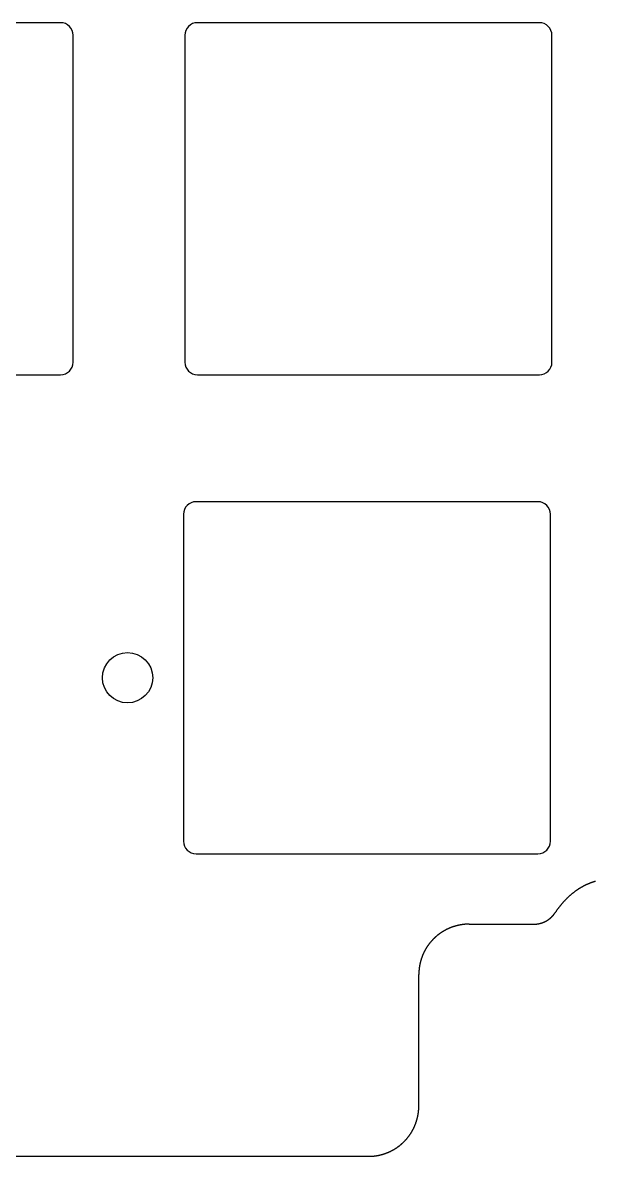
# Model space of a CAD drawing. Header units: millimetres. Extents: x -10 to 277, y -95 to 18.
# Drawn here: x 200.62 to 223.4, y -95.23 to -50.15 of the extents above; entities that cross this region are included whole.
import ezdxf

# ---------------------------------------------------------------- set-up
doc = ezdxf.new("R2010")
doc.units = ezdxf.units.MM
doc.header["$MEASUREMENT"] = 0
doc.layers.get('0').update_dxf_attribs({"linetype": 'CONTINUOUS'})
doc.layers.add('Edge.Cuts', color=53, linetype='CONTINUOUS')

msp = doc.modelspace()

# ---------------------------------------------------------------- linework, layer by layer
msp.add_lwpolyline([(207.0125, -69.6975), (207.0125, -82.6975, 0.414212391), (207.5125, -83.1975), (221.1125, -83.1975, 0.414213562), (221.6125, -82.6975), (221.6125, -69.6975, 0.414213562), (221.1125, -69.1975), (207.5125, -69.1975, 0.414212391)], format="xyb", close=True)
msp.add_circle((204.7875, -76.1975), 1)
at = {"layer": 'Edge.Cuts', "linetype": 'Continuous'}
for p, q in [((202.121416, -50.15), (188.521416, -50.15)), ((221.171416, -50.15), (207.571416, -50.15)), ((202.621416, -63.65), (202.621416, -50.65)), ((207.071416, -50.65), (207.071416, -63.65)), ((221.671416, -63.65), (221.671416, -50.65)), ((188.521416, -64.15), (202.121416, -64.15)), ((207.571416, -64.15), (221.171416, -64.15)), ((222.525587, -84.742725), (222.513581, -84.752144)), ((222.537614, -84.73339), (222.525587, -84.742725)), ((222.549662, -84.72414), (222.537614, -84.73339)), ((222.561731, -84.714975), (222.549662, -84.72414)), ((222.573819, -84.705896), (222.561731, -84.714975)), ((222.585928, -84.696901), (222.573819, -84.705896)), ((222.598056, -84.687991), (222.585928, -84.696901)), ((222.610203, -84.679166), (222.598056, -84.687991)), ((222.622369, -84.670425), (222.610203, -84.679166)), ((222.634555, -84.66177), (222.622369, -84.670425)), ((222.646759, -84.653199), (222.634555, -84.66177)), ((222.658981, -84.644713), (222.646759, -84.653199)), ((222.671221, -84.636312), (222.658981, -84.644713)), ((222.683478, -84.627996), (222.671221, -84.636312)), ((222.695754, -84.619764), (222.683478, -84.627996)), ((222.708046, -84.611617), (222.695754, -84.619764)), ((222.720355, -84.603554), (222.708046, -84.611617)), ((222.732681, -84.595576), (222.720355, -84.603554)), ((222.745024, -84.587683), (222.732681, -84.595576)), ((222.757382, -84.579873), (222.745024, -84.587683)), ((222.769757, -84.572149), (222.757382, -84.579873)), ((222.782147, -84.564508), (222.769757, -84.572149)), ((222.794553, -84.556952), (222.782147, -84.564508)), ((222.806973, -84.549481), (222.794553, -84.556952)), ((222.819409, -84.542093), (222.806973, -84.549481)), ((222.831859, -84.53479), (222.819409, -84.542093)), ((222.844324, -84.527571), (222.831859, -84.53479)), ((222.856803, -84.520436), (222.844324, -84.527571)), ((222.869295, -84.513385), (222.856803, -84.520436)), ((222.881802, -84.506417), (222.869295, -84.513385)), ((222.894322, -84.499534), (222.881802, -84.506417)), ((222.906855, -84.492735), (222.894322, -84.499534)), ((222.919401, -84.486019), (222.906855, -84.492735)), ((222.93196, -84.479388), (222.919401, -84.486019)), ((222.944532, -84.472839), (222.93196, -84.479388)), ((222.957116, -84.466375), (222.944532, -84.472839)), ((222.969712, -84.459994), (222.957116, -84.466375)), ((222.98232, -84.453696), (222.969712, -84.459994)), ((222.99494, -84.447482), (222.98232, -84.453696)), ((223.007571, -84.441352), (222.99494, -84.447482)), ((223.020213, -84.435304), (223.007571, -84.441352)), ((223.032867, -84.42934), (223.020213, -84.435304)), ((223.045531, -84.423459), (223.032867, -84.42934)), ((223.058206, -84.417662), (223.045531, -84.423459)), ((223.070891, -84.411947), (223.058206, -84.417662)), ((223.083587, -84.406315), (223.070891, -84.411947)), ((223.096292, -84.400766), (223.083587, -84.406315)), ((223.109008, -84.3953), (223.096292, -84.400766)), ((223.121733, -84.389917), (223.109008, -84.3953)), ((223.134468, -84.384617), (223.121733, -84.389917)), ((223.147212, -84.379399), (223.134468, -84.384617)), ((223.159965, -84.374264), (223.147212, -84.379399)), ((223.172726, -84.369211), (223.159965, -84.374264)), ((223.185497, -84.364241), (223.172726, -84.369211)), ((223.198276, -84.359353), (223.185497, -84.364241)), ((223.211064, -84.354548), (223.198276, -84.359353)), ((223.223859, -84.349825), (223.211064, -84.354548)), ((223.236663, -84.345184), (223.223859, -84.349825)), ((223.249474, -84.340625), (223.236663, -84.345184)), ((223.262293, -84.336148), (223.249474, -84.340625)), ((223.27512, -84.331753), (223.262293, -84.336148)), ((223.287954, -84.327441), (223.27512, -84.331753)), ((223.300795, -84.32321), (223.287954, -84.327441)), ((223.313643, -84.319061), (223.300795, -84.32321)), ((223.326498, -84.314993), (223.313643, -84.319061)), ((223.33936, -84.311007), (223.326498, -84.314993)), ((223.352228, -84.307103), (223.33936, -84.311007)), ((223.365102, -84.303281), (223.352228, -84.307103)), ((223.377983, -84.29954), (223.365102, -84.303281)), ((223.39087, -84.29588), (223.377983, -84.29954)), ((223.403763, -84.292302), (223.39087, -84.29588)), ((222.064967, -85.185723), (222.054053, -85.19853)), ((222.075914, -85.173), (222.064967, -85.185723)), ((222.086895, -85.160361), (222.075914, -85.173)), ((222.097909, -85.147806), (222.086895, -85.160361)), ((222.108955, -85.135335), (222.097909, -85.147806)), ((222.120034, -85.122948), (222.108955, -85.135335)), ((222.131144, -85.110645), (222.120034, -85.122948)), ((222.142286, -85.098426), (222.131144, -85.110645)), ((222.153459, -85.086292), (222.142286, -85.098426)), ((222.164663, -85.074242), (222.153459, -85.086292)), ((222.175897, -85.062276), (222.164663, -85.074242)), ((222.187162, -85.050395), (222.175897, -85.062276)), ((222.198457, -85.038598), (222.187162, -85.050395)), ((222.209782, -85.026886), (222.198457, -85.038598)), ((222.221135, -85.015258), (222.209782, -85.026886)), ((222.232518, -85.003715), (222.221135, -85.015258)), ((222.243929, -84.992256), (222.232518, -85.003715)), ((222.255369, -84.980883), (222.243929, -84.992256)), ((222.266837, -84.969594), (222.255369, -84.980883)), ((222.278332, -84.95839), (222.266837, -84.969594)), ((222.289855, -84.94727), (222.278332, -84.95839)), ((222.301405, -84.936236), (222.289855, -84.94727)), ((222.312982, -84.925286), (222.301405, -84.936236)), ((222.324585, -84.914421), (222.312982, -84.925286)), ((222.336214, -84.903642), (222.324585, -84.914421)), ((222.347869, -84.892947), (222.336214, -84.903642)), ((222.35955, -84.882337), (222.347869, -84.892947)), ((222.371255, -84.871812), (222.35955, -84.882337)), ((222.382986, -84.861372), (222.371255, -84.871812)), ((222.394741, -84.851017), (222.382986, -84.861372)), ((222.406521, -84.840747), (222.394741, -84.851017)), ((222.418325, -84.830562), (222.406521, -84.840747)), ((222.430152, -84.820462), (222.418325, -84.830562)), ((222.442003, -84.810448), (222.430152, -84.820462)), ((222.453876, -84.800518), (222.442003, -84.810448)), ((222.465773, -84.790673), (222.453876, -84.800518)), ((222.477692, -84.780913), (222.465773, -84.790673)), ((222.489633, -84.771239), (222.477692, -84.780913)), ((222.501596, -84.761649), (222.489633, -84.771239)), ((222.513581, -84.752144), (222.501596, -84.761649)), ((221.718377, -85.644781), (221.721277, -85.641377)), ((221.721277, -85.641377), (221.724161, -85.63796)), ((221.724161, -85.63796), (221.72703, -85.634529)), ((221.72703, -85.634529), (221.729884, -85.631086)), ((221.729884, -85.631086), (221.732723, -85.627629)), ((221.732723, -85.627629), (221.735545, -85.624161)), ((221.735545, -85.624161), (221.738353, -85.620679)), ((221.738353, -85.620679), (221.741145, -85.617185)), ((221.741145, -85.617185), (221.743922, -85.613677)), ((221.743922, -85.613677), (221.746683, -85.610158)), ((221.746683, -85.610158), (221.749429, -85.606625)), ((221.749429, -85.606625), (221.752159, -85.603081)), ((221.752159, -85.603081), (221.754874, -85.599523)), ((221.754874, -85.599523), (221.757572, -85.595954)), ((221.757572, -85.595954), (221.760255, -85.592371)), ((221.760255, -85.592371), (221.762921, -85.588778)), ((221.762921, -85.588778), (221.765573, -85.58517)), ((221.765573, -85.58517), (221.768208, -85.581553)), ((221.768208, -85.581553), (221.770827, -85.577921)), ((221.770827, -85.577921), (221.77343, -85.574279)), ((221.77343, -85.574279), (221.776018, -85.570624)), ((221.776018, -85.570624), (221.778588, -85.566958)), ((221.778588, -85.566958), (221.781144, -85.563278)), ((221.781144, -85.563278), (221.783682, -85.559589)), ((221.783682, -85.559589), (221.786205, -85.555886)), ((221.786205, -85.555886), (221.7909, -85.5489)), ((221.793067, -85.545649), (221.7909, -85.5489)), ((221.803035, -85.53078), (221.793067, -85.545649)), ((221.813045, -85.515992), (221.803035, -85.53078)), ((221.823096, -85.501285), (221.813045, -85.515992)), ((221.833189, -85.48666), (221.823096, -85.501285)), ((221.843322, -85.472116), (221.833189, -85.48666)), ((221.853496, -85.457654), (221.843322, -85.472116)), ((221.86371, -85.443273), (221.853496, -85.457654)), ((221.873964, -85.428974), (221.86371, -85.443273)), ((221.884258, -85.414758), (221.873964, -85.428974)), ((221.89459, -85.400623), (221.884258, -85.414758)), ((221.904962, -85.386571), (221.89459, -85.400623)), ((221.915372, -85.3726), (221.904962, -85.386571)), ((221.92582, -85.358713), (221.915372, -85.3726)), ((221.936306, -85.344908), (221.92582, -85.358713)), ((221.946829, -85.331185), (221.936306, -85.344908)), ((221.95739, -85.317546), (221.946829, -85.331185)), ((221.967987, -85.303989), (221.95739, -85.317546)), ((221.978621, -85.290515), (221.967987, -85.303989)), ((221.989291, -85.277124), (221.978621, -85.290515)), ((221.999997, -85.263817), (221.989291, -85.277124)), ((222.010738, -85.250592), (221.999997, -85.263817)), ((222.021515, -85.237451), (222.010738, -85.250592)), ((222.032327, -85.224394), (222.021515, -85.237451)), ((222.043173, -85.21142), (222.032327, -85.224394)), ((222.054053, -85.19853), (222.043173, -85.21142)), ((217.753181, -86.093725), (217.741171, -86.097696)), ((217.765215, -86.089829), (217.753181, -86.093725)), ((217.777274, -86.08601), (217.765215, -86.089829)), ((217.789356, -86.082268), (217.777274, -86.08601)), ((217.801462, -86.078602), (217.789356, -86.082268)), ((217.81359, -86.075013), (217.801462, -86.078602)), ((217.825741, -86.0715), (217.81359, -86.075013)), ((217.837913, -86.068065), (217.825741, -86.0715)), ((217.850106, -86.064706), (217.837913, -86.068065)), ((217.86232, -86.061425), (217.850106, -86.064706)), ((217.874554, -86.058221), (217.86232, -86.061425)), ((217.886809, -86.055095), (217.874554, -86.058221)), ((217.899082, -86.052047), (217.886809, -86.055095)), ((217.911374, -86.049076), (217.899082, -86.052047)), ((217.923684, -86.046183), (217.911374, -86.049076)), ((217.936012, -86.043368), (217.923684, -86.046183)), ((217.948358, -86.040631), (217.936012, -86.043368)), ((217.96072, -86.037972), (217.948358, -86.040631)), ((217.973098, -86.035392), (217.96072, -86.037972)), ((217.985493, -86.03289), (217.973098, -86.035392)), ((217.997902, -86.030466), (217.985493, -86.03289)), ((218.010327, -86.028121), (217.997902, -86.030466)), ((218.022766, -86.025855), (218.010327, -86.028121)), ((218.035219, -86.023667), (218.022766, -86.025855)), ((218.047685, -86.021559), (218.035219, -86.023667)), ((218.060164, -86.019529), (218.047685, -86.021559)), ((218.072656, -86.017578), (218.060164, -86.019529)), ((218.08516, -86.015706), (218.072656, -86.017578)), ((218.097675, -86.013914), (218.08516, -86.015706)), ((218.110202, -86.0122), (218.097675, -86.013914)), ((218.122739, -86.010566), (218.110202, -86.0122)), ((218.135286, -86.009011), (218.122739, -86.010566)), ((218.147843, -86.007536), (218.135286, -86.009011)), ((218.160408, -86.00614), (218.147843, -86.007536)), ((218.172983, -86.004823), (218.160408, -86.00614)), ((218.185566, -86.003586), (218.172983, -86.004823)), ((218.198157, -86.002429), (218.185566, -86.003586)), ((218.210755, -86.001351), (218.198157, -86.002429)), ((218.22336, -86.000353), (218.210755, -86.001351)), ((218.235972, -85.999434), (218.22336, -86.000353)), ((218.24859, -85.998596), (218.235972, -85.999434)), ((218.261213, -85.997837), (218.24859, -85.998596)), ((218.273841, -85.997158), (218.261213, -85.997837)), ((218.286474, -85.996558), (218.273841, -85.997158)), ((218.299111, -85.996039), (218.286474, -85.996558)), ((218.311752, -85.995599), (218.299111, -85.996039)), ((218.324397, -85.99524), (218.311752, -85.995599)), ((218.337044, -85.99496), (218.324397, -85.99524)), ((218.349694, -85.99476), (218.337044, -85.99496)), ((218.362346, -85.99464), (218.349694, -85.99476)), ((218.375, -85.9946), (218.362346, -85.99464)), ((218.375, -85.9946), (220.9585, -85.9946)), ((220.9585, -85.9946), (220.967456, -85.99456)), ((220.967456, -85.99456), (220.976409, -85.99444)), ((220.976409, -85.99444), (220.985358, -85.99424)), ((220.985358, -85.99424), (220.994303, -85.993961)), ((220.994303, -85.993961), (221.003244, -85.993601)), ((221.003244, -85.993601), (221.01218, -85.993162)), ((221.01218, -85.993162), (221.021109, -85.992643)), ((221.021109, -85.992643), (221.030033, -85.992045)), ((221.030033, -85.992045), (221.038949, -85.991366)), ((221.038949, -85.991366), (221.047858, -85.990609)), ((221.047858, -85.990609), (221.056759, -85.989771)), ((221.056759, -85.989771), (221.065652, -85.988854)), ((221.065652, -85.988854), (221.074535, -85.987858)), ((221.074535, -85.987858), (221.083408, -85.986783)), ((221.083408, -85.986783), (221.092271, -85.985628)), ((221.092271, -85.985628), (221.101122, -85.984394)), ((221.101122, -85.984394), (221.109962, -85.983081)), ((221.109962, -85.983081), (221.11879, -85.981689)), ((221.11879, -85.981689), (221.127605, -85.980218)), ((221.127605, -85.980218), (221.136406, -85.978668)), ((221.136406, -85.978668), (221.145193, -85.977039)), ((221.145193, -85.977039), (221.153965, -85.975332)), ((221.153965, -85.975332), (221.162722, -85.973547)), ((221.162722, -85.973547), (221.171463, -85.971683)), ((221.171463, -85.971683), (221.180187, -85.969741)), ((221.180187, -85.969741), (221.188893, -85.967721)), ((221.188893, -85.967721), (221.197581, -85.965624)), ((221.197581, -85.965624), (221.206251, -85.963448)), ((221.206251, -85.963448), (221.214901, -85.961195)), ((221.214901, -85.961195), (221.223531, -85.958865)), ((221.223531, -85.958865), (221.23214, -85.956457)), ((221.23214, -85.956457), (221.240728, -85.953972)), ((221.240728, -85.953972), (221.249294, -85.95141)), ((221.249294, -85.95141), (221.257837, -85.948772)), ((221.257837, -85.948772), (221.266356, -85.946058)), ((221.266356, -85.946058), (221.274852, -85.943267)), ((221.274852, -85.943267), (221.283322, -85.9404)), ((221.283322, -85.9404), (221.291767, -85.937457)), ((221.291767, -85.937457), (221.300186, -85.934439)), ((221.300186, -85.934439), (221.308578, -85.931345)), ((221.308578, -85.931345), (221.316943, -85.928176)), ((221.316943, -85.928176), (221.325279, -85.924933)), ((221.325279, -85.924933), (221.333586, -85.921615)), ((221.333586, -85.921615), (221.341864, -85.918222)), ((221.341864, -85.918222), (221.350111, -85.914756)), ((221.350111, -85.914756), (221.358328, -85.911216)), ((221.358328, -85.911216), (221.366513, -85.907602)), ((221.366513, -85.907602), (221.374665, -85.903915)), ((221.374665, -85.903915), (221.382785, -85.900156)), ((221.382785, -85.900156), (221.390871, -85.896323)), ((221.390871, -85.896323), (221.398922, -85.892419)), ((221.398922, -85.892419), (221.406938, -85.888443)), ((221.406938, -85.888443), (221.414919, -85.884395)), ((221.414919, -85.884395), (221.422863, -85.880275)), ((221.422863, -85.880275), (221.430771, -85.876085)), ((221.430771, -85.876085), (221.43471, -85.873964)), ((221.43471, -85.873964), (221.43864, -85.871825)), ((221.43864, -85.871825), (221.442561, -85.869668)), ((221.442561, -85.869668), (221.446471, -85.867494)), ((221.446471, -85.867494), (221.450372, -85.865302)), ((221.450372, -85.865302), (221.454264, -85.863093)), ((221.454264, -85.863093), (221.458145, -85.860867)), ((221.458145, -85.860867), (221.462016, -85.858623)), ((221.462016, -85.858623), (221.465877, -85.856362)), ((221.465877, -85.856362), (221.469728, -85.854084)), ((221.469728, -85.854084), (221.473569, -85.851789)), ((221.473569, -85.851789), (221.477399, -85.849476)), ((221.477399, -85.849476), (221.481219, -85.847146)), ((221.481219, -85.847146), (221.485029, -85.8448)), ((221.485029, -85.8448), (221.488828, -85.842436)), ((221.488828, -85.842436), (221.492616, -85.840055)), ((221.492616, -85.840055), (221.496394, -85.837658)), ((221.496394, -85.837658), (221.500161, -85.835244)), ((221.500161, -85.835244), (221.503917, -85.832813)), ((221.503917, -85.832813), (221.507662, -85.830365)), ((221.507662, -85.830365), (221.511395, -85.8279)), ((221.511395, -85.8279), (221.515118, -85.825419)), ((221.515118, -85.825419), (221.51883, -85.822921)), ((221.51883, -85.822921), (221.522531, -85.820407)), ((221.522531, -85.820407), (221.526219, -85.817876)), ((221.526219, -85.817876), (221.529897, -85.815329)), ((221.529897, -85.815329), (221.533563, -85.812766)), ((221.533563, -85.812766), (221.537218, -85.810185)), ((221.537218, -85.810185), (221.540861, -85.807589)), ((221.540861, -85.807589), (221.544492, -85.804977)), ((221.544492, -85.804977), (221.548111, -85.802349)), ((221.548111, -85.802349), (221.551719, -85.799704)), ((221.551719, -85.799704), (221.555315, -85.797043)), ((221.555315, -85.797043), (221.558898, -85.794366)), ((221.558898, -85.794366), (221.56247, -85.791674)), ((221.56247, -85.791674), (221.566029, -85.788965)), ((221.566029, -85.788965), (221.569576, -85.786241)), ((221.569576, -85.786241), (221.573111, -85.7835)), ((221.573111, -85.7835), (221.576634, -85.780745)), ((221.576634, -85.780745), (221.580144, -85.777973)), ((221.580144, -85.777973), (221.583641, -85.775186)), ((221.583641, -85.775186), (221.587127, -85.772383)), ((221.587127, -85.772383), (221.590599, -85.769565)), ((221.590599, -85.769565), (221.594058, -85.766731)), ((221.594058, -85.766731), (221.597505, -85.763882)), ((221.597505, -85.763882), (221.600939, -85.761018)), ((221.600939, -85.761018), (221.60436, -85.758138)), ((221.60436, -85.758138), (221.607768, -85.755243)), ((221.607768, -85.755243), (221.611163, -85.752333)), ((221.611163, -85.752333), (221.614545, -85.749408)), ((221.614545, -85.749408), (221.617914, -85.746468)), ((221.617914, -85.746468), (221.621269, -85.743512)), ((221.621269, -85.743512), (221.624611, -85.740542)), ((221.624611, -85.740542), (221.62794, -85.737557)), ((221.62794, -85.737557), (221.631255, -85.734558)), ((221.631255, -85.734558), (221.634557, -85.731542)), ((221.634557, -85.731542), (221.637845, -85.728514)), ((221.637845, -85.728514), (221.64112, -85.725469)), ((221.64112, -85.725469), (221.64438, -85.722411)), ((221.64438, -85.722411), (221.647628, -85.719338)), ((221.647628, -85.719338), (221.650861, -85.71625)), ((221.650861, -85.71625), (221.654081, -85.713148)), ((221.654081, -85.713148), (221.657286, -85.710032)), ((221.657286, -85.710032), (221.660478, -85.706901)), ((221.660478, -85.706901), (221.663654, -85.703757)), ((221.663654, -85.703757), (221.666818, -85.700597)), ((221.666818, -85.700597), (221.669967, -85.697424)), ((221.669967, -85.697424), (221.673102, -85.694237)), ((221.673102, -85.694237), (221.676222, -85.691036)), ((221.676222, -85.691036), (221.679329, -85.68782)), ((221.679329, -85.68782), (221.68242, -85.684592)), ((221.68242, -85.684592), (221.685498, -85.681348)), ((221.685498, -85.681348), (221.68856, -85.678092)), ((221.68856, -85.678092), (221.691609, -85.674821)), ((221.691609, -85.674821), (221.694642, -85.671538)), ((221.694642, -85.671538), (221.697661, -85.66824)), ((221.697661, -85.66824), (221.700665, -85.664929)), ((221.700665, -85.664929), (221.703655, -85.661604)), ((221.703655, -85.661604), (221.706629, -85.658267)), ((221.706629, -85.658267), (221.709589, -85.654915)), ((221.709589, -85.654915), (221.712533, -85.65155)), ((221.712533, -85.65155), (221.715463, -85.648172)), ((221.715463, -85.648172), (221.718377, -85.644781)), ((216.99873, -86.54346), (216.994146, -86.547822)), ((217.003329, -86.539111), (216.99873, -86.54346)), ((217.007941, -86.534779), (217.003329, -86.539111)), ((217.012567, -86.53046), (217.007941, -86.534779)), ((217.017206, -86.526157), (217.012567, -86.53046)), ((217.021859, -86.521867), (217.017206, -86.526157)), ((217.026525, -86.517594), (217.021859, -86.521867)), ((217.031204, -86.513335), (217.026525, -86.517594)), ((217.035896, -86.509091), (217.031204, -86.513335)), ((217.040603, -86.504862), (217.035896, -86.509091)), ((217.045322, -86.500648), (217.040603, -86.504862)), ((217.050054, -86.496449), (217.045322, -86.500648)), ((217.054799, -86.492265), (217.050054, -86.496449)), ((217.059558, -86.488096), (217.054799, -86.492265)), ((217.064329, -86.483943), (217.059558, -86.488096)), ((217.069114, -86.479804), (217.064329, -86.483943)), ((217.073911, -86.475682), (217.069114, -86.479804)), ((217.078722, -86.471573), (217.073911, -86.475682)), ((217.083545, -86.467481), (217.078722, -86.471573)), ((217.088382, -86.463404), (217.083545, -86.467481)), ((217.09323, -86.459342), (217.088382, -86.463404)), ((217.098093, -86.455296), (217.09323, -86.459342)), ((217.102966, -86.451265), (217.098093, -86.455296)), ((217.107854, -86.447249), (217.102966, -86.451265)), ((217.112753, -86.44325), (217.107854, -86.447249)), ((217.117666, -86.439265), (217.112753, -86.44325)), ((217.12259, -86.435297), (217.117666, -86.439265)), ((217.127528, -86.431344), (217.12259, -86.435297)), ((217.132477, -86.427407), (217.127528, -86.431344)), ((217.13744, -86.423485), (217.132477, -86.427407)), ((217.142414, -86.419579), (217.13744, -86.423485)), ((217.147401, -86.415689), (217.142414, -86.419579)), ((217.152399, -86.411815), (217.147401, -86.415689)), ((217.157411, -86.407956), (217.152399, -86.411815)), ((217.162434, -86.404114), (217.157411, -86.407956)), ((217.167469, -86.400287), (217.162434, -86.404114)), ((217.172516, -86.396477), (217.167469, -86.400287)), ((217.177576, -86.392682), (217.172516, -86.396477)), ((217.182647, -86.388904), (217.177576, -86.392682)), ((217.187731, -86.385141), (217.182647, -86.388904)), ((217.192826, -86.381395), (217.187731, -86.385141)), ((217.197933, -86.377664), (217.192826, -86.381395)), ((217.203052, -86.37395), (217.197933, -86.377664)), ((217.208183, -86.370252), (217.203052, -86.37395)), ((217.213324, -86.366571), (217.208183, -86.370252)), ((217.218479, -86.362905), (217.213324, -86.366571)), ((217.223644, -86.359257), (217.218479, -86.362905)), ((217.228821, -86.355624), (217.223644, -86.359257)), ((217.234009, -86.352008), (217.228821, -86.355624)), ((217.239209, -86.348408), (217.234009, -86.352008)), ((217.24442, -86.344825), (217.239209, -86.348408)), ((217.249643, -86.341257), (217.24442, -86.344825)), ((217.254876, -86.337707), (217.249643, -86.341257)), ((217.260121, -86.334173), (217.254876, -86.337707)), ((217.265377, -86.330656), (217.260121, -86.334173)), ((217.270645, -86.327156), (217.265377, -86.330656)), ((217.275923, -86.323672), (217.270645, -86.327156)), ((217.281213, -86.320204), (217.275923, -86.323672)), ((217.286513, -86.316754), (217.281213, -86.320204)), ((217.291824, -86.31332), (217.286513, -86.316754)), ((217.297146, -86.309904), (217.291824, -86.31332)), ((217.302479, -86.306503), (217.297146, -86.309904)), ((217.307822, -86.30312), (217.302479, -86.306503)), ((217.313177, -86.299754), (217.307822, -86.30312)), ((217.318542, -86.296405), (217.313177, -86.299754)), ((217.323918, -86.293072), (217.318542, -86.296405)), ((217.329304, -86.289757), (217.323918, -86.293072)), ((217.334701, -86.286458), (217.329304, -86.289757)), ((217.340107, -86.283177), (217.334701, -86.286458)), ((217.345525, -86.279913), (217.340107, -86.283177)), ((217.350953, -86.276666), (217.345525, -86.279913)), ((217.356391, -86.273436), (217.350953, -86.276666)), ((217.361839, -86.270224), (217.356391, -86.273436)), ((217.367298, -86.267028), (217.361839, -86.270224)), ((217.372766, -86.26385), (217.367298, -86.267028)), ((217.378245, -86.260689), (217.372766, -86.26385)), ((217.383733, -86.257545), (217.378245, -86.260689)), ((217.389232, -86.254419), (217.383733, -86.257545)), ((217.39474, -86.25131), (217.389232, -86.254419)), ((217.400259, -86.248219), (217.39474, -86.25131)), ((217.405787, -86.245145), (217.400259, -86.248219)), ((217.411325, -86.242088), (217.405787, -86.245145)), ((217.416872, -86.23905), (217.411325, -86.242088)), ((217.422429, -86.236028), (217.416872, -86.23905)), ((217.427996, -86.233024), (217.422429, -86.236028)), ((217.433572, -86.230038), (217.427996, -86.233024)), ((217.439157, -86.22707), (217.433572, -86.230038)), ((217.444753, -86.224118), (217.439157, -86.22707)), ((217.450357, -86.221185), (217.444753, -86.224118)), ((217.45597, -86.21827), (217.450357, -86.221185)), ((217.461593, -86.215372), (217.45597, -86.21827)), ((217.467225, -86.212492), (217.461593, -86.215372)), ((217.472866, -86.20963), (217.467225, -86.212492)), ((217.478516, -86.206785), (217.472866, -86.20963)), ((217.484175, -86.203959), (217.478516, -86.206785)), ((217.489843, -86.20115), (217.484175, -86.203959)), ((217.49552, -86.19836), (217.489843, -86.20115)), ((217.501206, -86.195587), (217.49552, -86.19836)), ((217.5069, -86.192833), (217.501206, -86.195587)), ((217.512603, -86.190096), (217.5069, -86.192833)), ((217.518315, -86.187377), (217.512603, -86.190096)), ((217.524035, -86.184677), (217.518315, -86.187377)), ((217.529764, -86.181994), (217.524035, -86.184677)), ((217.535501, -86.17933), (217.529764, -86.181994)), ((217.541247, -86.176684), (217.535501, -86.17933)), ((217.547001, -86.174056), (217.541247, -86.176684)), ((217.552763, -86.171446), (217.547001, -86.174056)), ((217.558534, -86.168854), (217.552763, -86.171446)), ((217.564312, -86.166281), (217.558534, -86.168854)), ((217.570099, -86.163726), (217.564312, -86.166281)), ((217.575894, -86.161189), (217.570099, -86.163726)), ((217.581697, -86.158671), (217.575894, -86.161189)), ((217.587508, -86.156171), (217.581697, -86.158671)), ((217.593326, -86.153689), (217.587508, -86.156171)), ((217.599153, -86.151226), (217.593326, -86.153689)), ((217.604987, -86.148781), (217.599153, -86.151226)), ((217.610829, -86.146355), (217.604987, -86.148781)), ((217.622535, -86.141558), (217.610829, -86.146355)), ((217.634272, -86.136835), (217.622535, -86.141558)), ((217.646038, -86.132186), (217.634272, -86.136835)), ((217.657833, -86.127612), (217.646038, -86.132186)), ((217.669656, -86.123113), (217.657833, -86.127612)), ((217.681508, -86.118688), (217.669656, -86.123113)), ((217.693387, -86.114339), (217.681508, -86.118688)), ((217.705294, -86.110065), (217.693387, -86.114339)), ((217.717227, -86.105866), (217.705294, -86.110065)), ((217.729186, -86.101743), (217.717227, -86.105866)), ((217.741171, -86.097696), (217.729186, -86.101743)), ((216.64551, -86.990192), (216.639194, -87.001149)), ((216.651896, -86.979276), (216.64551, -86.990192)), ((216.658351, -86.9684), (216.651896, -86.979276)), ((216.664874, -86.957566), (216.658351, -86.9684)), ((216.671466, -86.946773), (216.664874, -86.957566)), ((216.678125, -86.936022), (216.671466, -86.946773)), ((216.684852, -86.925314), (216.678125, -86.936022)), ((216.691647, -86.914649), (216.684852, -86.925314)), ((216.698509, -86.904028), (216.691647, -86.914649)), ((216.705437, -86.89345), (216.698509, -86.904028)), ((216.712433, -86.882916), (216.705437, -86.89345)), ((216.719494, -86.872427), (216.712433, -86.882916)), ((216.726622, -86.861983), (216.719494, -86.872427)), ((216.733816, -86.851584), (216.726622, -86.861983)), ((216.741075, -86.841232), (216.733816, -86.851584)), ((216.748399, -86.830925), (216.741075, -86.841232)), ((216.755789, -86.820665), (216.748399, -86.830925)), ((216.763243, -86.810452), (216.755789, -86.820665)), ((216.770761, -86.800287), (216.763243, -86.810452)), ((216.778344, -86.790169), (216.770761, -86.800287)), ((216.78599, -86.7801), (216.778344, -86.790169)), ((216.7937, -86.770079), (216.78599, -86.7801)), ((216.801474, -86.760107), (216.7937, -86.770079)), ((216.80931, -86.750184), (216.801474, -86.760107)), ((216.817209, -86.740311), (216.80931, -86.750184)), ((216.82517, -86.730487), (216.817209, -86.740311)), ((216.833194, -86.720715), (216.82517, -86.730487)), ((216.841279, -86.710993), (216.833194, -86.720715)), ((216.849426, -86.701322), (216.841279, -86.710993)), ((216.857634, -86.691702), (216.849426, -86.701322)), ((216.865903, -86.682134), (216.857634, -86.691702)), ((216.874232, -86.672618), (216.865903, -86.682134)), ((216.882622, -86.663155), (216.874232, -86.672618)), ((216.891072, -86.653745), (216.882622, -86.663155)), ((216.899582, -86.644387), (216.891072, -86.653745)), ((216.908151, -86.635083), (216.899582, -86.644387)), ((216.91678, -86.625833), (216.908151, -86.635083)), ((216.925467, -86.616637), (216.91678, -86.625833)), ((216.934213, -86.607496), (216.925467, -86.616637)), ((216.943018, -86.598409), (216.934213, -86.607496)), ((216.95188, -86.589377), (216.943018, -86.598409)), ((216.9608, -86.5804), (216.95188, -86.589377)), ((216.962433, -86.578769), (216.9608, -86.5804)), ((216.966923, -86.574304), (216.962433, -86.578769)), ((216.971425, -86.569854), (216.966923, -86.574304)), ((216.975942, -86.565418), (216.971425, -86.569854)), ((216.980472, -86.560998), (216.975942, -86.565418)), ((216.985016, -86.556591), (216.980472, -86.560998)), ((216.989574, -86.5522), (216.985016, -86.556591)), ((216.994146, -86.547822), (216.989574, -86.5522)), ((216.452594, -87.442917), (216.450859, -87.449)), ((216.454349, -87.43684), (216.452594, -87.442917)), ((216.456122, -87.430769), (216.454349, -87.43684)), ((216.457915, -87.424703), (216.456122, -87.430769)), ((216.459728, -87.418643), (216.457915, -87.424703)), ((216.461559, -87.412589), (216.459728, -87.418643)), ((216.46341, -87.40654), (216.461559, -87.412589)), ((216.465279, -87.400497), (216.46341, -87.40654)), ((216.467168, -87.394461), (216.465279, -87.400497)), ((216.469076, -87.38843), (216.467168, -87.394461)), ((216.471003, -87.382405), (216.469076, -87.38843)), ((216.472949, -87.376386), (216.471003, -87.382405)), ((216.474914, -87.370374), (216.472949, -87.376386)), ((216.476898, -87.364368), (216.474914, -87.370374)), ((216.478901, -87.358368), (216.476898, -87.364368)), ((216.480923, -87.352374), (216.478901, -87.358368)), ((216.482964, -87.346387), (216.480923, -87.352374)), ((216.485024, -87.340406), (216.482964, -87.346387)), ((216.487102, -87.334432), (216.485024, -87.340406)), ((216.4892, -87.328464), (216.487102, -87.334432)), ((216.491316, -87.322503), (216.4892, -87.328464)), ((216.493452, -87.316548), (216.491316, -87.322503)), ((216.495606, -87.310601), (216.493452, -87.316548)), ((216.497779, -87.30466), (216.495606, -87.310601)), ((216.499971, -87.298726), (216.497779, -87.30466)), ((216.502181, -87.292799), (216.499971, -87.298726)), ((216.50441, -87.286879), (216.502181, -87.292799)), ((216.506658, -87.280967), (216.50441, -87.286879)), ((216.508925, -87.275061), (216.506658, -87.280967)), ((216.51121, -87.269162), (216.508925, -87.275061)), ((216.513514, -87.263271), (216.51121, -87.269162)), ((216.515837, -87.257387), (216.513514, -87.263271)), ((216.518178, -87.251511), (216.515837, -87.257387)), ((216.520538, -87.245642), (216.518178, -87.251511)), ((216.522916, -87.23978), (216.520538, -87.245642)), ((216.525313, -87.233926), (216.522916, -87.23978)), ((216.527728, -87.22808), (216.525313, -87.233926)), ((216.532614, -87.21641), (216.527728, -87.22808)), ((216.537573, -87.204771), (216.532614, -87.21641)), ((216.542606, -87.193164), (216.537573, -87.204771)), ((216.547713, -87.18159), (216.542606, -87.193164)), ((216.552892, -87.170048), (216.547713, -87.18159)), ((216.558144, -87.158539), (216.552892, -87.170048)), ((216.563469, -87.147063), (216.558144, -87.158539)), ((216.568866, -87.135622), (216.563469, -87.147063)), ((216.574335, -87.124215), (216.568866, -87.135622)), ((216.579876, -87.112843), (216.574335, -87.124215)), ((216.585489, -87.101507), (216.579876, -87.112843)), ((216.591174, -87.090206), (216.585489, -87.101507)), ((216.596929, -87.078942), (216.591174, -87.090206)), ((216.602756, -87.067715), (216.596929, -87.078942)), ((216.608653, -87.056525), (216.602756, -87.067715)), ((216.614621, -87.045372), (216.608653, -87.056525)), ((216.62066, -87.034258), (216.614621, -87.045372)), ((216.626768, -87.023183), (216.62066, -87.034258)), ((216.632946, -87.012146), (216.626768, -87.023183)), ((216.639194, -87.001149), (216.632946, -87.012146)), ((216.377361, -87.897402), (216.377064, -87.903723)), ((216.377678, -87.891084), (216.377361, -87.897402)), ((216.378016, -87.884766), (216.377678, -87.891084)), ((216.378373, -87.87845), (216.378016, -87.884766)), ((216.37875, -87.872135), (216.378373, -87.87845)), ((216.379147, -87.865822), (216.37875, -87.872135)), ((216.379564, -87.859509), (216.379147, -87.865822)), ((216.380001, -87.8532), (216.379564, -87.859509)), ((216.380458, -87.84689), (216.380001, -87.8532)), ((216.380935, -87.840583), (216.380458, -87.84689)), ((216.381432, -87.834277), (216.380935, -87.840583)), ((216.381949, -87.827973), (216.381432, -87.834277)), ((216.382485, -87.82167), (216.381949, -87.827973)), ((216.383042, -87.815371), (216.382485, -87.82167)), ((216.383619, -87.809072), (216.383042, -87.815371)), ((216.384215, -87.802776), (216.383619, -87.809072)), ((216.384831, -87.796481), (216.384215, -87.802776)), ((216.385468, -87.790189), (216.384831, -87.796481)), ((216.386124, -87.783898), (216.385468, -87.790189)), ((216.3868, -87.77761), (216.386124, -87.783898)), ((216.387496, -87.771324), (216.3868, -87.77761)), ((216.388212, -87.765041), (216.387496, -87.771324)), ((216.388947, -87.758759), (216.388212, -87.765041)), ((216.389703, -87.75248), (216.388947, -87.758759)), ((216.390478, -87.746203), (216.389703, -87.75248)), ((216.391274, -87.73993), (216.390478, -87.746203)), ((216.392089, -87.733658), (216.391274, -87.73993)), ((216.392924, -87.72739), (216.392089, -87.733658)), ((216.393779, -87.721123), (216.392924, -87.72739)), ((216.394653, -87.714861), (216.393779, -87.721123)), ((216.395548, -87.7086), (216.394653, -87.714861)), ((216.396462, -87.702343), (216.395548, -87.7086)), ((216.397396, -87.696088), (216.396462, -87.702343)), ((216.398349, -87.689836), (216.397396, -87.696088)), ((216.399323, -87.683587), (216.398349, -87.689836)), ((216.400316, -87.677342), (216.399323, -87.683587)), ((216.401329, -87.6711), (216.400316, -87.677342)), ((216.402362, -87.664861), (216.401329, -87.6711)), ((216.403415, -87.658625), (216.402362, -87.664861)), ((216.404487, -87.652393), (216.403415, -87.658625)), ((216.405579, -87.646164), (216.404487, -87.652393)), ((216.406691, -87.639939), (216.405579, -87.646164)), ((216.407822, -87.633716), (216.406691, -87.639939)), ((216.408973, -87.627498), (216.407822, -87.633716)), ((216.410144, -87.621283), (216.408973, -87.627498)), ((216.411334, -87.615072), (216.410144, -87.621283)), ((216.412544, -87.608865), (216.411334, -87.615072)), ((216.413774, -87.602662), (216.412544, -87.608865)), ((216.415023, -87.596462), (216.413774, -87.602662)), ((216.416292, -87.590267), (216.415023, -87.596462)), ((216.417581, -87.584075), (216.416292, -87.590267)), ((216.418889, -87.577888), (216.417581, -87.584075)), ((216.420216, -87.571704), (216.418889, -87.577888)), ((216.421564, -87.565525), (216.420216, -87.571704)), ((216.42293, -87.55935), (216.421564, -87.565525)), ((216.424317, -87.55318), (216.42293, -87.55935)), ((216.425723, -87.547013), (216.424317, -87.55318)), ((216.427148, -87.540852), (216.425723, -87.547013)), ((216.428593, -87.534694), (216.427148, -87.540852)), ((216.430057, -87.528542), (216.428593, -87.534694)), ((216.431541, -87.522393), (216.430057, -87.528542)), ((216.433044, -87.51625), (216.431541, -87.522393)), ((216.434567, -87.510111), (216.433044, -87.51625)), ((216.436109, -87.503978), (216.434567, -87.510111)), ((216.43767, -87.497849), (216.436109, -87.503978)), ((216.439251, -87.491725), (216.43767, -87.497849)), ((216.440851, -87.485605), (216.439251, -87.491725)), ((216.442471, -87.479492), (216.440851, -87.485605)), ((216.44411, -87.473383), (216.442471, -87.479492)), ((216.445768, -87.467279), (216.44411, -87.473383)), ((216.447446, -87.46118), (216.445768, -87.467279)), ((216.449142, -87.455088), (216.447446, -87.46118)), ((216.450859, -87.449), (216.449142, -87.455088)), ((216.375001, -87.992292), (216.375, -87.9946)), ((216.375, -93.226), (216.375, -87.9946)), ((216.375019, -87.98596), (216.375001, -87.992292)), ((216.375056, -87.979631), (216.375019, -87.98596)), ((216.375113, -87.973301), (216.375056, -87.979631)), ((216.375191, -87.966973), (216.375113, -87.973301)), ((216.375288, -87.960643), (216.375191, -87.966973)), ((216.375405, -87.954316), (216.375288, -87.960643)), ((216.375543, -87.947988), (216.375405, -87.954316)), ((216.3757, -87.941663), (216.375543, -87.947988)), ((216.375877, -87.935336), (216.3757, -87.941663)), ((216.376075, -87.929012), (216.375877, -87.935336)), ((216.376292, -87.922688), (216.376075, -87.929012)), ((216.376529, -87.916365), (216.376292, -87.922688)), ((216.376787, -87.910043), (216.376529, -87.916365)), ((216.377064, -87.903723), (216.376787, -87.910043)), ((216.373213, -93.310557), (216.373471, -93.304235)), ((216.373471, -93.304235), (216.373708, -93.297912)), ((216.373708, -93.297912), (216.373925, -93.291588)), ((216.373925, -93.291588), (216.374123, -93.285264)), ((216.374123, -93.285264), (216.3743, -93.278937)), ((216.3743, -93.278937), (216.374457, -93.272612)), ((216.374457, -93.272612), (216.374595, -93.266284)), ((216.374595, -93.266284), (216.374712, -93.259957)), ((216.374712, -93.259957), (216.374809, -93.253627)), ((216.374809, -93.253627), (216.374887, -93.247299)), ((216.374887, -93.247299), (216.374944, -93.240969)), ((216.374944, -93.240969), (216.374981, -93.23464)), ((216.374981, -93.23464), (216.374999, -93.228309)), ((216.374999, -93.228309), (216.375, -93.226)), ((216.302554, -93.75942), (216.304232, -93.753321)), ((216.304232, -93.753321), (216.30589, -93.747217)), ((216.30589, -93.747217), (216.307529, -93.741108)), ((216.307529, -93.741108), (216.309149, -93.734995)), ((216.309149, -93.734995), (216.310749, -93.728875)), ((216.310749, -93.728875), (216.31233, -93.722751)), ((216.31233, -93.722751), (216.313891, -93.716622)), ((216.313891, -93.716622), (216.315433, -93.710489)), ((216.315433, -93.710489), (216.316956, -93.70435)), ((216.316956, -93.70435), (216.318459, -93.698207)), ((216.318459, -93.698207), (216.319943, -93.692058)), ((216.319943, -93.692058), (216.321407, -93.685906)), ((216.321407, -93.685906), (216.322852, -93.679748)), ((216.322852, -93.679748), (216.324277, -93.673587)), ((216.324277, -93.673587), (216.325683, -93.66742)), ((216.325683, -93.66742), (216.32707, -93.66125)), ((216.32707, -93.66125), (216.328436, -93.655075)), ((216.328436, -93.655075), (216.329784, -93.648896)), ((216.329784, -93.648896), (216.331111, -93.642712)), ((216.331111, -93.642712), (216.332419, -93.636525)), ((216.332419, -93.636525), (216.333708, -93.630333)), ((216.333708, -93.630333), (216.334977, -93.624138)), ((216.334977, -93.624138), (216.336226, -93.617938)), ((216.336226, -93.617938), (216.337456, -93.611735)), ((216.337456, -93.611735), (216.338666, -93.605528)), ((216.338666, -93.605528), (216.339856, -93.599317)), ((216.339856, -93.599317), (216.341027, -93.593102)), ((216.341027, -93.593102), (216.342178, -93.586884)), ((216.342178, -93.586884), (216.343309, -93.580661)), ((216.343309, -93.580661), (216.344421, -93.574436)), ((216.344421, -93.574436), (216.345513, -93.568207)), ((216.345513, -93.568207), (216.346585, -93.561975)), ((216.346585, -93.561975), (216.347638, -93.555739)), ((216.347638, -93.555739), (216.348671, -93.5495)), ((216.348671, -93.5495), (216.349684, -93.543258)), ((216.349684, -93.543258), (216.350677, -93.537013)), ((216.350677, -93.537013), (216.351651, -93.530764)), ((216.351651, -93.530764), (216.352604, -93.524512)), ((216.352604, -93.524512), (216.353538, -93.518257)), ((216.353538, -93.518257), (216.354452, -93.512)), ((216.354452, -93.512), (216.355347, -93.505739)), ((216.355347, -93.505739), (216.356221, -93.499477)), ((216.356221, -93.499477), (216.357076, -93.49321)), ((216.357076, -93.49321), (216.357911, -93.486942)), ((216.357911, -93.486942), (216.358726, -93.48067)), ((216.358726, -93.48067), (216.359522, -93.474397)), ((216.359522, -93.474397), (216.360297, -93.46812)), ((216.360297, -93.46812), (216.361053, -93.461841)), ((216.361053, -93.461841), (216.361788, -93.455559)), ((216.361788, -93.455559), (216.362504, -93.449276)), ((216.362504, -93.449276), (216.3632, -93.44299)), ((216.3632, -93.44299), (216.363876, -93.436702)), ((216.363876, -93.436702), (216.364532, -93.430411)), ((216.364532, -93.430411), (216.365169, -93.424119)), ((216.365169, -93.424119), (216.365785, -93.417824)), ((216.365785, -93.417824), (216.366381, -93.411528)), ((216.366381, -93.411528), (216.366958, -93.405229)), ((216.366958, -93.405229), (216.367515, -93.39893)), ((216.367515, -93.39893), (216.368051, -93.392627)), ((216.368051, -93.392627), (216.368568, -93.386323)), ((216.368568, -93.386323), (216.369065, -93.380017)), ((216.369065, -93.380017), (216.369542, -93.37371)), ((216.369542, -93.37371), (216.369999, -93.3674)), ((216.369999, -93.3674), (216.370436, -93.361091)), ((216.370436, -93.361091), (216.370853, -93.354778)), ((216.370853, -93.354778), (216.37125, -93.348465)), ((216.37125, -93.348465), (216.371627, -93.34215)), ((216.371627, -93.34215), (216.371984, -93.335834)), ((216.371984, -93.335834), (216.372322, -93.329516)), ((216.372322, -93.329516), (216.372639, -93.323198)), ((216.372639, -93.323198), (216.372936, -93.316877)), ((216.372936, -93.316877), (216.373213, -93.310557)), ((216.110806, -94.219451), (216.117054, -94.208454)), ((216.117054, -94.208454), (216.123232, -94.197417)), ((216.123232, -94.197417), (216.12934, -94.186342)), ((216.12934, -94.186342), (216.135379, -94.175228)), ((216.135379, -94.175228), (216.141347, -94.164075)), ((216.141347, -94.164075), (216.147244, -94.152885)), ((216.147244, -94.152885), (216.153071, -94.141658)), ((216.153071, -94.141658), (216.158826, -94.130394)), ((216.158826, -94.130394), (216.164511, -94.119093)), ((216.164511, -94.119093), (216.170124, -94.107757)), ((216.170124, -94.107757), (216.175665, -94.096385)), ((216.175665, -94.096385), (216.181134, -94.084978)), ((216.181134, -94.084978), (216.186531, -94.073537)), ((216.186531, -94.073537), (216.191856, -94.062061)), ((216.191856, -94.062061), (216.197108, -94.050552)), ((216.197108, -94.050552), (216.202287, -94.03901)), ((216.202287, -94.03901), (216.207394, -94.027436)), ((216.207394, -94.027436), (216.212427, -94.015829)), ((216.212427, -94.015829), (216.217386, -94.00419)), ((216.217386, -94.00419), (216.222272, -93.99252)), ((216.222272, -93.99252), (216.224687, -93.986674)), ((216.224687, -93.986674), (216.227084, -93.98082)), ((216.227084, -93.98082), (216.229462, -93.974958)), ((216.229462, -93.974958), (216.231822, -93.969089)), ((216.231822, -93.969089), (216.234163, -93.963213)), ((216.234163, -93.963213), (216.236486, -93.957329)), ((216.236486, -93.957329), (216.23879, -93.951438)), ((216.23879, -93.951438), (216.241075, -93.945539)), ((216.241075, -93.945539), (216.243342, -93.939633)), ((216.243342, -93.939633), (216.24559, -93.933721)), ((216.24559, -93.933721), (216.247819, -93.927801)), ((216.247819, -93.927801), (216.250029, -93.921874)), ((216.250029, -93.921874), (216.252221, -93.91594)), ((216.252221, -93.91594), (216.254394, -93.909999)), ((216.254394, -93.909999), (216.256548, -93.904052)), ((216.256548, -93.904052), (216.258684, -93.898097)), ((216.258684, -93.898097), (216.2608, -93.892136)), ((216.2608, -93.892136), (216.262898, -93.886168)), ((216.262898, -93.886168), (216.264976, -93.880194)), ((216.264976, -93.880194), (216.267036, -93.874213)), ((216.267036, -93.874213), (216.269077, -93.868226)), ((216.269077, -93.868226), (216.271099, -93.862232)), ((216.271099, -93.862232), (216.273102, -93.856232)), ((216.273102, -93.856232), (216.275086, -93.850226)), ((216.275086, -93.850226), (216.277051, -93.844214)), ((216.277051, -93.844214), (216.278997, -93.838195)), ((216.278997, -93.838195), (216.280924, -93.83217)), ((216.280924, -93.83217), (216.282832, -93.826139)), ((216.282832, -93.826139), (216.284721, -93.820103)), ((216.284721, -93.820103), (216.28659, -93.81406)), ((216.28659, -93.81406), (216.288441, -93.808011)), ((216.288441, -93.808011), (216.290272, -93.801957)), ((216.290272, -93.801957), (216.292085, -93.795897)), ((216.292085, -93.795897), (216.293878, -93.789831)), ((216.293878, -93.789831), (216.295651, -93.78376)), ((216.295651, -93.78376), (216.297406, -93.777683)), ((216.297406, -93.777683), (216.299141, -93.7716)), ((216.299141, -93.7716), (216.300858, -93.765512)), ((216.300858, -93.765512), (216.302554, -93.75942)), ((215.769528, -94.659602), (215.774058, -94.655182)), ((215.774058, -94.655182), (215.778575, -94.650746)), ((215.778575, -94.650746), (215.783077, -94.646296)), ((215.783077, -94.646296), (215.787567, -94.641831)), ((215.787567, -94.641831), (215.7892, -94.6402)), ((215.7892, -94.6402), (215.79812, -94.631223)), ((215.79812, -94.631223), (215.806982, -94.622191)), ((215.806982, -94.622191), (215.815787, -94.613104)), ((215.815787, -94.613104), (215.824533, -94.603963)), ((215.824533, -94.603963), (215.83322, -94.594767)), ((215.83322, -94.594767), (215.841849, -94.585517)), ((215.841849, -94.585517), (215.850418, -94.576213)), ((215.850418, -94.576213), (215.858928, -94.566855)), ((215.858928, -94.566855), (215.867378, -94.557445)), ((215.867378, -94.557445), (215.875768, -94.547982)), ((215.875768, -94.547982), (215.884097, -94.538466)), ((215.884097, -94.538466), (215.892366, -94.528898)), ((215.892366, -94.528898), (215.900574, -94.519278)), ((215.900574, -94.519278), (215.908721, -94.509607)), ((215.908721, -94.509607), (215.916806, -94.499885)), ((215.916806, -94.499885), (215.92483, -94.490113)), ((215.92483, -94.490113), (215.932791, -94.480289)), ((215.932791, -94.480289), (215.94069, -94.470416)), ((215.94069, -94.470416), (215.948526, -94.460493)), ((215.948526, -94.460493), (215.9563, -94.450521)), ((215.9563, -94.450521), (215.96401, -94.4405)), ((215.96401, -94.4405), (215.971656, -94.430431)), ((215.971656, -94.430431), (215.979239, -94.420313)), ((215.979239, -94.420313), (215.986757, -94.410148)), ((215.986757, -94.410148), (215.994211, -94.399935)), ((215.994211, -94.399935), (216.001601, -94.389675)), ((216.001601, -94.389675), (216.008925, -94.379368)), ((216.008925, -94.379368), (216.016184, -94.369016)), ((216.016184, -94.369016), (216.023378, -94.358617)), ((216.023378, -94.358617), (216.030506, -94.348173)), ((216.030506, -94.348173), (216.037567, -94.337684)), ((216.037567, -94.337684), (216.044563, -94.32715)), ((216.044563, -94.32715), (216.051491, -94.316572)), ((216.051491, -94.316572), (216.058353, -94.305951)), ((216.058353, -94.305951), (216.065148, -94.295286)), ((216.065148, -94.295286), (216.071875, -94.284578)), ((216.071875, -94.284578), (216.078534, -94.273827)), ((216.078534, -94.273827), (216.085126, -94.263034)), ((216.085126, -94.263034), (216.091649, -94.2522)), ((216.091649, -94.2522), (216.098104, -94.241324)), ((216.098104, -94.241324), (216.10449, -94.230408)), ((216.10449, -94.230408), (216.110806, -94.219451)), ((215.044706, -95.110535), (215.056613, -95.106261)), ((215.056613, -95.106261), (215.068492, -95.101912)), ((215.068492, -95.101912), (215.080344, -95.097487)), ((215.080344, -95.097487), (215.092167, -95.092988)), ((215.092167, -95.092988), (215.103962, -95.088414)), ((215.103962, -95.088414), (215.115728, -95.083765)), ((215.115728, -95.083765), (215.127465, -95.079042)), ((215.127465, -95.079042), (215.139171, -95.074245)), ((215.139171, -95.074245), (215.145013, -95.071819)), ((215.145013, -95.071819), (215.150847, -95.069374)), ((215.150847, -95.069374), (215.156674, -95.066911)), ((215.156674, -95.066911), (215.162492, -95.064429)), ((215.162492, -95.064429), (215.168303, -95.061929)), ((215.168303, -95.061929), (215.174106, -95.059411)), ((215.174106, -95.059411), (215.179901, -95.056874)), ((215.179901, -95.056874), (215.185688, -95.054319)), ((215.185688, -95.054319), (215.191466, -95.051746)), ((215.191466, -95.051746), (215.197237, -95.049154)), ((215.197237, -95.049154), (215.202999, -95.046544)), ((215.202999, -95.046544), (215.208753, -95.043916)), ((215.208753, -95.043916), (215.214499, -95.04127)), ((215.214499, -95.04127), (215.220236, -95.038606)), ((215.220236, -95.038606), (215.225965, -95.035923)), ((215.225965, -95.035923), (215.231685, -95.033223)), ((215.231685, -95.033223), (215.237397, -95.030504)), ((215.237397, -95.030504), (215.2431, -95.027767)), ((215.2431, -95.027767), (215.248794, -95.025013)), ((215.248794, -95.025013), (215.25448, -95.02224)), ((215.25448, -95.02224), (215.260157, -95.01945)), ((215.260157, -95.01945), (215.265825, -95.016641)), ((215.265825, -95.016641), (215.271484, -95.013815)), ((215.271484, -95.013815), (215.277134, -95.01097)), ((215.277134, -95.01097), (215.282775, -95.008108)), ((215.282775, -95.008108), (215.288407, -95.005228)), ((215.288407, -95.005228), (215.29403, -95.00233)), ((215.29403, -95.00233), (215.299643, -94.999415)), ((215.299643, -94.999415), (215.305247, -94.996482)), ((215.305247, -94.996482), (215.310843, -94.99353)), ((215.310843, -94.99353), (215.316428, -94.990562)), ((215.316428, -94.990562), (215.322004, -94.987576)), ((215.322004, -94.987576), (215.327571, -94.984572)), ((215.327571, -94.984572), (215.333128, -94.98155)), ((215.333128, -94.98155), (215.338675, -94.978512)), ((215.338675, -94.978512), (215.344213, -94.975455)), ((215.344213, -94.975455), (215.349741, -94.972381)), ((215.349741, -94.972381), (215.35526, -94.96929)), ((215.35526, -94.96929), (215.360768, -94.966181)), ((215.360768, -94.966181), (215.366267, -94.963055)), ((215.366267, -94.963055), (215.371755, -94.959911)), ((215.371755, -94.959911), (215.377234, -94.95675)), ((215.377234, -94.95675), (215.382702, -94.953572)), ((215.382702, -94.953572), (215.388161, -94.950376)), ((215.388161, -94.950376), (215.393609, -94.947164)), ((215.393609, -94.947164), (215.399047, -94.943934)), ((215.399047, -94.943934), (215.404475, -94.940687)), ((215.404475, -94.940687), (215.409893, -94.937423)), ((215.409893, -94.937423), (215.415299, -94.934142)), ((215.415299, -94.934142), (215.420696, -94.930843)), ((215.420696, -94.930843), (215.426082, -94.927528)), ((215.426082, -94.927528), (215.431458, -94.924195)), ((215.431458, -94.924195), (215.436823, -94.920846)), ((215.436823, -94.920846), (215.442178, -94.91748)), ((215.442178, -94.91748), (215.447521, -94.914097)), ((215.447521, -94.914097), (215.452854, -94.910696)), ((215.452854, -94.910696), (215.458176, -94.90728)), ((215.458176, -94.90728), (215.463487, -94.903846)), ((215.463487, -94.903846), (215.468787, -94.900396)), ((215.468787, -94.900396), (215.474077, -94.896928)), ((215.474077, -94.896928), (215.479355, -94.893444)), ((215.479355, -94.893444), (215.484623, -94.889944)), ((215.484623, -94.889944), (215.489879, -94.886427)), ((215.489879, -94.886427), (215.495124, -94.882893)), ((215.495124, -94.882893), (215.500357, -94.879343)), ((215.500357, -94.879343), (215.50558, -94.875775)), ((215.50558, -94.875775), (215.510791, -94.872192)), ((215.510791, -94.872192), (215.515991, -94.868592)), ((215.515991, -94.868592), (215.521179, -94.864976)), ((215.521179, -94.864976), (215.526356, -94.861343)), ((215.526356, -94.861343), (215.531521, -94.857695)), ((215.531521, -94.857695), (215.536676, -94.854029)), ((215.536676, -94.854029), (215.541817, -94.850348)), ((215.541817, -94.850348), (215.546948, -94.84665)), ((215.546948, -94.84665), (215.552067, -94.842936)), ((215.552067, -94.842936), (215.557174, -94.839205)), ((215.557174, -94.839205), (215.562269, -94.835459)), ((215.562269, -94.835459), (215.567353, -94.831696)), ((215.567353, -94.831696), (215.572424, -94.827918)), ((215.572424, -94.827918), (215.577484, -94.824123)), ((215.577484, -94.824123), (215.582531, -94.820313)), ((215.582531, -94.820313), (215.587566, -94.816486)), ((215.587566, -94.816486), (215.592589, -94.812644)), ((215.592589, -94.812644), (215.597601, -94.808785)), ((215.597601, -94.808785), (215.602599, -94.804911)), ((215.602599, -94.804911), (215.607586, -94.801021)), ((215.607586, -94.801021), (215.61256, -94.797115)), ((215.61256, -94.797115), (215.617523, -94.793193)), ((215.617523, -94.793193), (215.622472, -94.789256)), ((215.622472, -94.789256), (215.62741, -94.785303)), ((215.62741, -94.785303), (215.632334, -94.781335)), ((215.632334, -94.781335), (215.637247, -94.77735)), ((215.637247, -94.77735), (215.642146, -94.773351)), ((215.642146, -94.773351), (215.647034, -94.769335)), ((215.647034, -94.769335), (215.651907, -94.765304)), ((215.651907, -94.765304), (215.65677, -94.761258)), ((215.65677, -94.761258), (215.661618, -94.757196)), ((215.661618, -94.757196), (215.666455, -94.753119)), ((215.666455, -94.753119), (215.671278, -94.749027)), ((215.671278, -94.749027), (215.676089, -94.744918)), ((215.676089, -94.744918), (215.680886, -94.740796)), ((215.680886, -94.740796), (215.685671, -94.736657)), ((215.685671, -94.736657), (215.690442, -94.732504)), ((215.690442, -94.732504), (215.695201, -94.728335)), ((215.695201, -94.728335), (215.699946, -94.724151)), ((215.699946, -94.724151), (215.704678, -94.719952)), ((215.704678, -94.719952), (215.709397, -94.715738)), ((215.709397, -94.715738), (215.714104, -94.711509)), ((215.714104, -94.711509), (215.718796, -94.707265)), ((215.718796, -94.707265), (215.723475, -94.703006)), ((215.723475, -94.703006), (215.728141, -94.698733)), ((215.728141, -94.698733), (215.732794, -94.694443)), ((215.732794, -94.694443), (215.737433, -94.69014)), ((215.737433, -94.69014), (215.742059, -94.685821)), ((215.742059, -94.685821), (215.746671, -94.681489)), ((215.746671, -94.681489), (215.75127, -94.67714)), ((215.75127, -94.67714), (215.755854, -94.672778)), ((215.755854, -94.672778), (215.760426, -94.6684)), ((215.760426, -94.6684), (215.764984, -94.664009)), ((215.764984, -94.664009), (215.769528, -94.659602)), ((52.325, -95.226), (214.375, -95.226)), ((214.375, -95.226), (214.387654, -95.22596)), ((214.387654, -95.22596), (214.400306, -95.22584)), ((214.400306, -95.22584), (214.412956, -95.22564)), ((214.412956, -95.22564), (214.425603, -95.22536)), ((214.425603, -95.22536), (214.438248, -95.225001)), ((214.438248, -95.225001), (214.450889, -95.224561)), ((214.450889, -95.224561), (214.463526, -95.224042)), ((214.463526, -95.224042), (214.476159, -95.223442)), ((214.476159, -95.223442), (214.488787, -95.222763)), ((214.488787, -95.222763), (214.50141, -95.222004)), ((214.50141, -95.222004), (214.514028, -95.221166)), ((214.514028, -95.221166), (214.52664, -95.220247)), ((214.52664, -95.220247), (214.539245, -95.219249)), ((214.539245, -95.219249), (214.551843, -95.218171)), ((214.551843, -95.218171), (214.564434, -95.217014)), ((214.564434, -95.217014), (214.577017, -95.215777)), ((214.577017, -95.215777), (214.589592, -95.21446)), ((214.589592, -95.21446), (214.602157, -95.213064)), ((214.602157, -95.213064), (214.614714, -95.211589)), ((214.614714, -95.211589), (214.627261, -95.210034)), ((214.627261, -95.210034), (214.639798, -95.2084)), ((214.639798, -95.2084), (214.652325, -95.206686)), ((214.652325, -95.206686), (214.66484, -95.204894)), ((214.66484, -95.204894), (214.677344, -95.203022)), ((214.677344, -95.203022), (214.689836, -95.201071)), ((214.689836, -95.201071), (214.702315, -95.199041)), ((214.702315, -95.199041), (214.714781, -95.196933)), ((214.714781, -95.196933), (214.727234, -95.194745)), ((214.727234, -95.194745), (214.739673, -95.192479)), ((214.739673, -95.192479), (214.752098, -95.190134)), ((214.752098, -95.190134), (214.764507, -95.18771)), ((214.764507, -95.18771), (214.776902, -95.185208)), ((214.776902, -95.185208), (214.78928, -95.182628)), ((214.78928, -95.182628), (214.801642, -95.179969)), ((214.801642, -95.179969), (214.813988, -95.177232)), ((214.813988, -95.177232), (214.826316, -95.174417)), ((214.826316, -95.174417), (214.838626, -95.171524)), ((214.838626, -95.171524), (214.850918, -95.168553)), ((214.850918, -95.168553), (214.863191, -95.165505)), ((214.863191, -95.165505), (214.875446, -95.162379)), ((214.875446, -95.162379), (214.88768, -95.159175)), ((214.88768, -95.159175), (214.899894, -95.155894)), ((214.899894, -95.155894), (214.912087, -95.152535)), ((214.912087, -95.152535), (214.924259, -95.1491)), ((214.924259, -95.1491), (214.93641, -95.145587)), ((214.93641, -95.145587), (214.948538, -95.141998)), ((214.948538, -95.141998), (214.960644, -95.138332)), ((214.960644, -95.138332), (214.972726, -95.13459)), ((214.972726, -95.13459), (214.984785, -95.130771)), ((214.984785, -95.130771), (214.996819, -95.126875)), ((214.996819, -95.126875), (215.008829, -95.122904)), ((215.008829, -95.122904), (215.020814, -95.118857)), ((215.020814, -95.118857), (215.032773, -95.114734)), ((215.032773, -95.114734), (215.044706, -95.110535))]:
    msp.add_line(p, q, dxfattribs=at)
at = {"layer": 'Edge.Cuts'}
for centre, start, end in [((202.121416, -50.65), 0, 90), ((207.571416, -50.65), 90, 180), ((221.171416, -50.65), 0, 90), ((202.121416, -63.65), 270, 0), ((207.571416, -63.65), 180, 270), ((221.171416, -63.65), 270, 0)]:
    msp.add_arc(centre, 0.5, start, end, dxfattribs=at)

doc.saveas('drawing.dxf')
